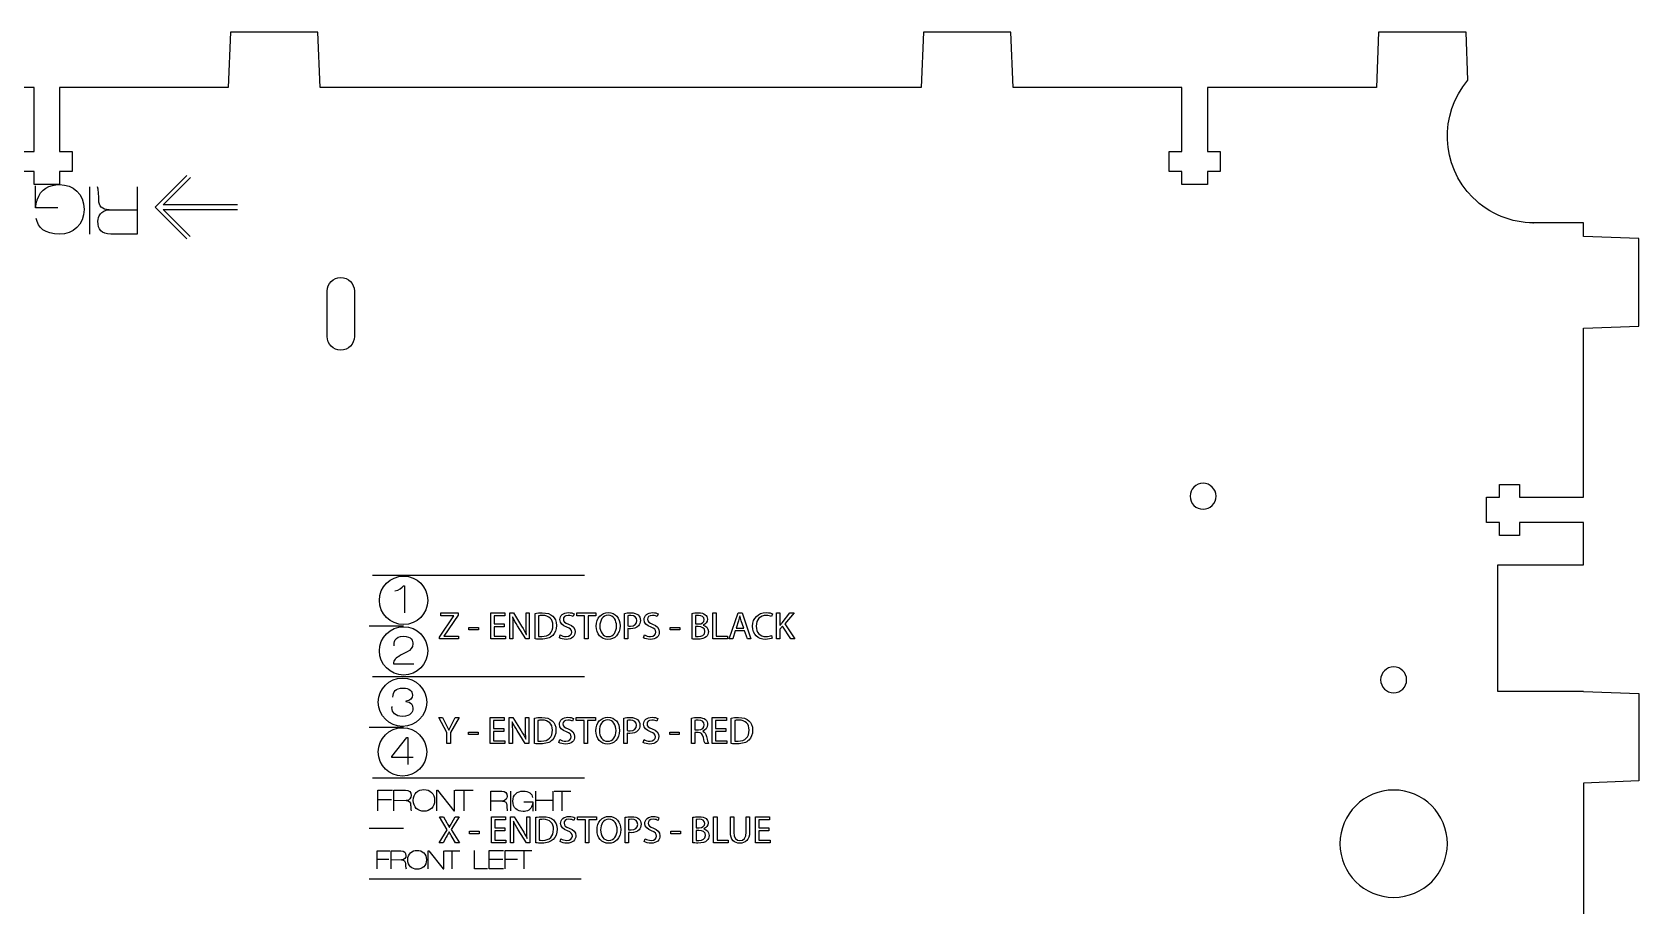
# Model space of a CAD drawing. Header units: millimetres. Extents: x -1149 to -62, y -501 to -111.
# Drawn here: x -238.4 to -61.9, y -206.5 to -110.5 of the extents above; entities that cross this region are included whole.
import ezdxf

# ---------------------------------------------------------------- set-up
doc = ezdxf.new("R2010")
doc.units = ezdxf.units.MM
doc.layers.add('CUTS', color=1, linetype='Continuous', true_color=0xff0000)
doc.layers.add('TEXT', color=5, linetype='Continuous', true_color=0x0000ff)

msp = doc.modelspace()

# ---------------------------------------------------------------- linework, layer by layer
at = {"layer": 'CUTS', "color": 1, "lineweight": 25, "true_color": 0xff0000}
for p, q in [((-77.25, -161.62), (-77.25, -160.22)), ((-77.25, -160.22), (-75.05, -160.22)), ((-75.05, -160.22), (-75.05, -161.62)), ((-78.69, -164.42), (-78.69, -161.62)), ((-78.69, -161.62), (-77.25, -161.62)), ((-75.05, -161.62), (-68.03, -161.62)), ((-77.25, -164.42), (-78.69, -164.42)), ((-77.25, -165.82), (-77.25, -164.42)), ((-75.05, -165.82), (-77.25, -165.82)), ((-68.03, -164.42), (-75.05, -164.42)), ((-75.05, -164.42), (-75.05, -165.82)), ((-68.03, -169.06), (-68.03, -164.42)), ((-77.42, -182.96), (-77.42, -169.06)), ((-77.42, -169.06), (-68.03, -169.06)), ((-68.03, -182.96), (-77.42, -182.96)), ((-68.03, -182.96), (-61.94, -183.21)), ((-61.94, -183.21), (-61.94, -192.81)), ((-61.94, -192.81), (-68.03, -193.06)), ((-68.03, -193.06), (-68.03, -220.02))]:
    msp.add_line(p, q, dxfattribs=at)
for points in [[(-80.71, -115.81), (-80.92, -110.53), (-90.52, -110.53), (-90.77, -116.62), (-109.33, -116.62), (-109.33, -123.64), (-107.93, -123.64), (-107.93, -125.84), (-109.33, -125.84), (-109.33, -127.28), (-112.13, -127.28), (-112.13, -125.84), (-113.53, -125.84), (-113.53, -123.64), (-112.13, -123.64), (-112.13, -116.62), (-130.68, -116.62), (-130.93, -110.53), (-140.53, -110.53), (-140.78, -116.62), (-206.77, -116.62), (-207.02, -110.53), (-216.62, -110.53), (-216.87, -116.62), (-235.4, -116.62), (-235.4, -123.64), (-234, -123.64), (-234, -125.84), (-235.4, -125.84), (-235.4, -127.28), (-238.2, -127.28), (-238.2, -125.84), (-239.6, -125.84)], [(-239.6, -123.64), (-238.2, -123.64), (-238.2, -116.62), (-256.77, -116.62)], [(-68.03, -161.62), (-68.03, -143.07), (-61.94, -142.82), (-61.94, -133.22), (-68.03, -132.97), (-68.03, -131.49), (-73.57, -131.49), (-73.51, -131.49)], [(-206.02, -143.98), (-206.02, -138.98)], [(-203.02, -138.98), (-203.02, -143.98), (-203.02, -143.98)]]:
    msp.add_lwpolyline(points, dxfattribs=at)
for points in [[(-80.18, -128.71), (-83.72, -125.17), (-83.89, -119.55), (-80.71, -115.81)], [(-73.51, -131.49), (-75.92, -131.48), (-78.34, -130.55), (-80.18, -128.71)], [(-206.02, -138.98), (-206.02, -138.15), (-205.35, -137.48), (-204.52, -137.48)], [(-204.52, -137.48), (-203.69, -137.48), (-203.02, -138.15), (-203.02, -138.98)], [(-204.52, -145.48), (-205.35, -145.48), (-206.02, -144.8), (-206.02, -143.98)], [(-203.02, -143.98), (-203.02, -144.8), (-203.69, -145.48), (-204.52, -145.48)], [(-109.81, -160.1), (-110.59, -160.1), (-111.23, -160.74), (-111.23, -161.52)], [(-108.38, -161.52), (-108.38, -160.74), (-109.02, -160.1), (-109.81, -160.1)], [(-111.23, -161.52), (-111.23, -162.31), (-110.59, -162.95), (-109.81, -162.95)], [(-109.81, -162.95), (-109.02, -162.95), (-108.38, -162.31), (-108.38, -161.52)], [(-88.87, -180.27), (-89.66, -180.27), (-90.3, -180.91), (-90.3, -181.7)], [(-90.3, -181.7), (-90.3, -182.48), (-89.66, -183.12), (-88.87, -183.12)], [(-87.45, -181.7), (-87.45, -180.91), (-88.09, -180.27), (-88.87, -180.27)], [(-88.87, -183.12), (-88.09, -183.12), (-87.45, -182.48), (-87.45, -181.7)], [(-88.87, -193.8), (-92.13, -193.8), (-94.77, -196.44), (-94.77, -199.7)], [(-82.97, -199.7), (-82.97, -196.44), (-85.61, -193.8), (-88.87, -193.8)], [(-94.77, -199.7), (-94.77, -202.96), (-92.13, -205.6), (-88.87, -205.6)], [(-88.87, -205.6), (-85.61, -205.6), (-82.97, -202.96), (-82.97, -199.7)]]:
    msp.add_open_spline(points, degree=3, dxfattribs=at)
at = {"layer": 'TEXT', "color": 5, "lineweight": 25, "true_color": 0x0000ff}
for points in [[(-221.41, -133.23), (-224.89, -129.75), (-221.41, -126.27)], [(-215.85, -129.5), (-224.03, -129.5), (-221.03, -126.5)], [(-235.59, -129.84), (-238.04, -129.84), (-238.04, -127.4)], [(-232.06, -132.72), (-232.06, -127.51)], [(-226.89, -127.51), (-226.89, -132.72), (-229.76, -132.72)], [(-229.95, -130.06), (-229.95, -130.04)], [(-229.95, -130.05), (-226.89, -130.04)], [(-221.04, -132.99), (-224.03, -130), (-215.85, -130)], [(-201.03, -170.21), (-177.74, -170.21)], [(-197.62, -171.37), (-197.51, -171.37), (-197.51, -174.35)], [(-193.68, -176.99), (-192.1, -174.67), (-192.1, -174.66), (-193.54, -174.66), (-193.54, -174.35), (-191.62, -174.35), (-191.62, -174.58), (-193.19, -176.88), (-193.19, -176.9), (-191.59, -176.9), (-191.59, -177.2), (-193.68, -177.2), (-193.68, -176.99), (-193.68, -176.99)], [(-186.57, -175.87), (-187.68, -175.87), (-187.68, -176.9), (-186.44, -176.9), (-186.44, -177.2), (-188.05, -177.2), (-188.05, -174.35), (-186.51, -174.35), (-186.51, -174.66), (-187.68, -174.66), (-187.68, -175.56), (-186.57, -175.56), (-186.57, -175.87), (-186.57, -175.87)], [(-185.96, -177.2), (-185.96, -174.35), (-185.56, -174.35), (-184.65, -175.8)], [(-184.17, -175.55), (-184.17, -174.35), (-183.82, -174.35), (-183.82, -177.2), (-184.19, -177.2), (-185.1, -175.76)], [(-183.18, -177.2), (-183.18, -174.4), (-183.18, -174.4)], [(-182.81, -174.66), (-182.81, -176.92), (-182.81, -176.92)], [(-178.89, -174.45), (-179, -174.75)], [(-177.73, -174.67), (-178.6, -174.67), (-178.6, -174.35), (-176.49, -174.35), (-176.49, -174.67), (-177.36, -174.67), (-177.36, -177.2), (-177.73, -177.2), (-177.73, -174.67), (-177.73, -174.67)], [(-173, -176.06), (-173, -177.2), (-173.36, -177.2), (-173.36, -174.39), (-173.36, -174.39)], [(-173, -174.65), (-173, -175.76), (-173, -175.76)], [(-169.65, -174.45), (-169.75, -174.75)], [(-165.93, -177.2), (-165.93, -174.4), (-165.93, -174.4)], [(-165.56, -174.64), (-165.56, -175.56), (-165.56, -175.56)], [(-163.64, -174.35), (-163.27, -174.35), (-163.27, -176.9), (-162.05, -176.9), (-162.05, -177.2), (-163.64, -177.2), (-163.64, -174.35), (-163.64, -174.35)], [(-161.18, -176.31), (-161.47, -177.2), (-161.85, -177.2), (-160.88, -174.35), (-160.44, -174.35), (-159.47, -177.2), (-159.86, -177.2), (-160.17, -176.31), (-161.18, -176.31), (-161.18, -176.31)], [(-160.67, -174.68), (-160.68, -174.68)], [(-157.11, -174.43), (-157.21, -174.73)], [(-156.66, -174.35), (-156.29, -174.35), (-156.29, -175.73), (-156.28, -175.73)], [(-156.05, -175.42), (-155.18, -174.35), (-154.72, -174.35), (-155.75, -175.56), (-154.64, -177.2), (-155.08, -177.2), (-156.01, -175.8), (-156.29, -176.12), (-156.29, -177.2), (-156.66, -177.2), (-156.66, -174.35), (-156.66, -174.35)], [(-201.4, -175.77), (-197.61, -175.77)], [(-190.44, -175.93), (-189.39, -175.93), (-189.39, -176.2), (-190.44, -176.2), (-190.44, -175.93), (-190.44, -175.93)], [(-185.62, -175.99), (-185.62, -177.2), (-185.96, -177.2), (-185.96, -177.2)], [(-185.63, -174.81), (-185.64, -174.81)], [(-168.32, -175.93), (-167.28, -175.93), (-167.28, -176.2), (-168.32, -176.2), (-168.32, -175.93), (-168.32, -175.93)], [(-165.56, -175.56), (-165.23, -175.56)], [(-165.26, -175.84), (-165.56, -175.84), (-165.56, -176.93), (-165.56, -176.93)], [(-164.72, -175.67), (-164.72, -175.68)], [(-160.82, -175.2), (-161.1, -176.02), (-160.24, -176.02), (-160.24, -176.02)], [(-160.24, -176.02), (-160.52, -175.2)], [(-184.14, -176.72), (-184.13, -176.72)], [(-180.5, -177.07), (-180.4, -176.76), (-180.4, -176.76)], [(-171.26, -177.07), (-171.16, -176.76), (-171.16, -176.76)], [(-157.19, -176.82), (-157.12, -177.12), (-157.12, -177.12)], [(-198.72, -179.94), (-196.5, -179.94)], [(-197.22, -178.63), (-197.95, -179)], [(-201.03, -181.33), (-177.74, -181.33)], [(-197.36, -184.05), (-197.36, -184.06)], [(-201.4, -186.89), (-197.61, -186.89)], [(-192.85, -188.7), (-192.85, -187.49), (-193.75, -185.85), (-193.33, -185.85), (-192.93, -186.64)], [(-192.35, -186.64), (-191.94, -185.85), (-191.52, -185.85), (-192.47, -187.49), (-192.47, -188.7), (-192.85, -188.7), (-192.85, -188.7)], [(-186.62, -187.37), (-187.73, -187.37), (-187.73, -188.4), (-186.49, -188.4), (-186.49, -188.7), (-188.1, -188.7), (-188.1, -185.85), (-186.56, -185.85), (-186.56, -186.16), (-187.73, -186.16), (-187.73, -187.06), (-186.62, -187.06), (-186.62, -187.37), (-186.62, -187.37)], [(-186.01, -188.7), (-186.01, -185.85), (-185.61, -185.85), (-184.7, -187.3)], [(-185.68, -186.31), (-185.69, -186.31)], [(-184.22, -187.05), (-184.22, -185.85), (-183.87, -185.85), (-183.87, -188.7), (-184.25, -188.7), (-185.15, -187.26)], [(-183.23, -188.7), (-183.23, -185.9), (-183.23, -185.9)], [(-182.86, -186.16), (-182.86, -188.42), (-182.86, -188.42)], [(-178.95, -185.95), (-179.05, -186.25)], [(-177.78, -186.17), (-178.65, -186.17), (-178.65, -185.85), (-176.54, -185.85), (-176.54, -186.17), (-177.41, -186.17), (-177.41, -188.7), (-177.78, -188.7), (-177.78, -186.17), (-177.78, -186.17)], [(-173.05, -187.56), (-173.05, -188.7), (-173.42, -188.7), (-173.42, -185.89), (-173.42, -185.89)], [(-173.05, -186.15), (-173.05, -187.26), (-173.05, -187.26)], [(-169.7, -185.95), (-169.8, -186.25)], [(-165.27, -187.47), (-165.61, -187.47), (-165.61, -188.7), (-165.98, -188.7), (-165.98, -185.89), (-165.98, -185.89)], [(-165.61, -186.15), (-165.61, -187.19), (-165.61, -187.19)], [(-162.23, -187.37), (-163.34, -187.37), (-163.34, -188.4), (-162.1, -188.4), (-162.1, -188.7), (-163.71, -188.7), (-163.71, -185.85), (-162.16, -185.85), (-162.16, -186.16), (-163.34, -186.16), (-163.34, -187.06), (-162.23, -187.06), (-162.23, -187.37), (-162.23, -187.37)], [(-161.62, -188.7), (-161.62, -185.9), (-161.62, -185.9)], [(-161.25, -186.16), (-161.25, -188.42), (-161.25, -188.42)], [(-197.16, -190.22), (-198.92, -190.22), (-198.92, -190.11), (-197.27, -188.03), (-197.16, -188.03), (-197.16, -190.22)], [(-192.64, -187.23), (-192.63, -187.23)], [(-190.49, -187.43), (-189.44, -187.43), (-189.44, -187.7), (-190.49, -187.7), (-190.49, -187.43), (-190.49, -187.43)], [(-185.67, -187.49), (-185.67, -188.7), (-186.01, -188.7), (-186.01, -188.7)], [(-184.19, -188.22), (-184.18, -188.22)], [(-180.55, -188.57), (-180.46, -188.26), (-180.46, -188.26)], [(-171.31, -188.57), (-171.21, -188.26), (-171.21, -188.26)], [(-168.37, -187.43), (-167.33, -187.43), (-167.33, -187.7), (-168.37, -187.7), (-168.37, -187.43), (-168.37, -187.43)], [(-165.61, -187.19), (-165.24, -187.19)], [(-164.76, -187.33), (-164.76, -187.35)], [(-164.12, -188.7), (-164.51, -188.7)], [(-196.55, -190.22), (-197.16, -190.22), (-197.16, -191.01)], [(-201.03, -192.45), (-177.74, -192.45)], [(-200.43, -196.08), (-200.43, -193.8), (-198.84, -193.8)], [(-198.67, -196.08), (-198.67, -193.8), (-197.42, -193.8)], [(-193.97, -196.08), (-193.97, -193.8), (-193.89, -193.8), (-192.1, -196.08), (-192.03, -196.08), (-192.03, -193.8)], [(-191.94, -193.8), (-189.98, -193.8)], [(-190.96, -196.08), (-190.96, -193.8)], [(-188.02, -196.07), (-188.02, -193.91), (-186.83, -193.91)], [(-185.88, -193.91), (-185.88, -196.07)], [(-183.08, -196.07), (-183.08, -193.91)], [(-181.23, -193.91), (-181.23, -196.07)], [(-181.09, -193.91), (-179.23, -193.91)], [(-180.19, -196.07), (-180.19, -193.93)], [(-200.43, -194.86), (-198.93, -194.86)], [(-197.34, -194.97), (-197.34, -194.97), (-198.67, -194.98)], [(-186.75, -195.01), (-186.76, -195.02), (-188.02, -195.02)], [(-184.42, -195.1), (-183.41, -195.1), (-183.41, -196.11)], [(-183.08, -194.91), (-181.23, -194.91)], [(-192.93, -198.98), (-193.27, -199.6), (-193.7, -199.6), (-192.83, -198.16), (-193.66, -196.75), (-193.24, -196.75), (-192.86, -197.42)], [(-192.33, -197.42), (-191.94, -196.75), (-191.51, -196.75), (-192.38, -198.14), (-191.49, -199.6), (-191.92, -199.6), (-191.92, -199.6)], [(-186.5, -198.27), (-187.6, -198.27), (-187.6, -199.3), (-186.37, -199.3), (-186.37, -199.6), (-187.97, -199.6), (-187.97, -196.75), (-186.43, -196.75), (-186.43, -197.06), (-187.6, -197.06), (-187.6, -197.96), (-186.5, -197.96), (-186.5, -198.27), (-186.5, -198.27)], [(-185.89, -199.6), (-185.89, -196.75), (-185.48, -196.75), (-184.57, -198.2)], [(-185.55, -197.21), (-185.56, -197.21)], [(-184.09, -197.95), (-184.09, -196.75), (-183.75, -196.75), (-183.75, -199.6), (-184.12, -199.6), (-185.02, -198.16)], [(-183.1, -199.6), (-183.1, -196.8), (-183.1, -196.8)], [(-182.73, -197.06), (-182.73, -199.32), (-182.73, -199.32)], [(-178.82, -196.85), (-178.92, -197.15)], [(-177.65, -197.07), (-178.52, -197.07), (-178.52, -196.75), (-176.41, -196.75), (-176.41, -197.07), (-177.28, -197.07), (-177.28, -199.6), (-177.65, -199.6), (-177.65, -197.07), (-177.65, -197.07)], [(-172.92, -198.46), (-172.92, -199.6), (-173.29, -199.6), (-173.29, -196.79), (-173.29, -196.79)], [(-172.92, -197.05), (-172.92, -198.16), (-172.92, -198.16)], [(-169.57, -196.85), (-169.67, -197.15)], [(-165.85, -199.6), (-165.85, -196.8), (-165.85, -196.8)], [(-165.49, -197.04), (-165.49, -197.96), (-165.49, -197.96)], [(-163.56, -196.75), (-163.19, -196.75), (-163.19, -199.3), (-161.97, -199.3), (-161.97, -199.6), (-163.56, -199.6), (-163.56, -196.75), (-163.56, -196.75)], [(-161.72, -198.43), (-161.72, -196.75), (-161.35, -196.75), (-161.35, -196.75)], [(-161.35, -196.75), (-161.35, -198.45)], [(-159.99, -198.45), (-159.99, -196.75), (-159.62, -196.75), (-159.62, -198.42)], [(-157.5, -198.27), (-158.61, -198.27), (-158.61, -199.3), (-157.37, -199.3), (-157.37, -199.6), (-158.98, -199.6), (-158.98, -196.75), (-157.44, -196.75), (-157.44, -197.06), (-158.61, -197.06), (-158.61, -197.96), (-157.5, -197.96), (-157.5, -198.27), (-157.5, -198.27)], [(-201.4, -198.01), (-197.61, -198.01)], [(-192.61, -198.41), (-192.62, -198.41)], [(-192.6, -197.9), (-192.58, -197.9)], [(-191.92, -199.6), (-192.29, -198.97)], [(-190.36, -198.33), (-189.32, -198.33), (-189.32, -198.6), (-190.36, -198.6), (-190.36, -198.33), (-190.36, -198.33)], [(-185.54, -198.39), (-185.54, -199.6), (-185.89, -199.6), (-185.89, -199.6)], [(-184.06, -199.12), (-184.05, -199.12)], [(-180.43, -199.47), (-180.33, -199.16), (-180.33, -199.16)], [(-171.18, -199.47), (-171.08, -199.16), (-171.08, -199.16)], [(-168.25, -198.33), (-167.2, -198.33), (-167.2, -198.6), (-168.25, -198.6), (-168.25, -198.33), (-168.25, -198.33)], [(-165.49, -197.96), (-165.15, -197.96)], [(-165.18, -198.24), (-165.49, -198.24), (-165.49, -199.33), (-165.49, -199.33)], [(-164.64, -198.07), (-164.64, -198.08)], [(-200.53, -202.45), (-200.53, -200.48), (-199.14, -200.48)], [(-198.99, -202.45), (-198.99, -200.48), (-197.91, -200.48)], [(-194.91, -202.45), (-194.91, -200.48), (-194.83, -200.48), (-193.28, -202.45), (-193.21, -202.45), (-193.21, -200.48)], [(-193.14, -200.48), (-191.43, -200.48)], [(-192.28, -202.45), (-192.28, -200.48)], [(-188.41, -202.47), (-189.82, -202.47), (-189.82, -200.46)], [(-186.63, -202.47), (-188.21, -202.47), (-188.21, -200.46), (-186.65, -200.46)], [(-186.45, -202.47), (-186.45, -200.46), (-185.04, -200.46)], [(-185.26, -200.46), (-183.53, -200.46)], [(-184.39, -202.47), (-184.39, -200.46)], [(-200.53, -201.39), (-199.22, -201.39)], [(-197.84, -201.49), (-199, -201.5)], [(-197.83, -201.49), (-197.84, -201.49)], [(-188.21, -201.39), (-186.71, -201.39)], [(-186.45, -201.39), (-185.12, -201.39)], [(-201.4, -203.57), (-178.12, -203.57)]]:
    msp.add_lwpolyline(points, dxfattribs=at)
for points in [[(-237.86, -128.97), (-237.5, -127.77), (-236.49, -127.28), (-235.4, -127.28)], [(-235.4, -127.28), (-233.91, -127.28), (-232.7, -128.28), (-232.7, -130)], [(-231.1, -128.95), (-231.1, -128.76), (-231.11, -127.72), (-231.22, -127.51)], [(-238.04, -129.84), (-237.97, -129.23), (-237.86, -128.97), (-237.86, -128.97)], [(-232.7, -130), (-232.7, -131.72), (-233.91, -132.72), (-235.4, -132.72)], [(-231.19, -131.3), (-231.19, -130.8), (-230.86, -130.11), (-229.95, -130.06)], [(-229.95, -130.04), (-230.75, -130.04), (-231.1, -129.67), (-231.1, -128.95)], [(-235.4, -132.72), (-237.03, -132.72), (-237.78, -132), (-237.97, -130.99)], [(-229.76, -132.72), (-230.8, -132.72), (-231.19, -132.23), (-231.19, -131.3)], [(-200.27, -172.96), (-200.27, -171.49), (-199.08, -170.3), (-197.61, -170.3)], [(-197.61, -170.3), (-196.15, -170.31), (-194.96, -171.49), (-194.96, -172.96)], [(-198.56, -171.93), (-198.1, -171.82), (-197.8, -171.58), (-197.62, -171.37)], [(-197.61, -175.62), (-199.08, -175.62), (-200.27, -174.43), (-200.27, -172.96)], [(-194.96, -172.96), (-194.96, -174.43), (-196.15, -175.62), (-197.61, -175.62)], [(-183.18, -174.4), (-182.95, -174.36), (-182.69, -174.33), (-182.39, -174.33)], [(-182.38, -174.62), (-182.57, -174.62), (-182.71, -174.64), (-182.81, -174.66)], [(-182.39, -174.33), (-181.87, -174.33), (-181.49, -174.46), (-181.24, -174.69)], [(-181.22, -175.72), (-181.22, -175.05), (-181.6, -174.62), (-182.38, -174.62)], [(-181.24, -174.69), (-180.98, -174.92), (-180.83, -175.25), (-180.83, -175.71)], [(-180.44, -175.08), (-180.44, -174.64), (-180.07, -174.31), (-179.52, -174.31)], [(-179.53, -174.61), (-179.92, -174.61), (-180.07, -174.84), (-180.07, -175.04)], [(-179, -174.75), (-179.08, -174.69), (-179.27, -174.61), (-179.53, -174.61)], [(-179.52, -174.31), (-179.23, -174.31), (-179.02, -174.37), (-178.89, -174.45)], [(-176.45, -175.8), (-176.45, -174.89), (-175.89, -174.3), (-175.13, -174.3)], [(-175.14, -174.6), (-175.76, -174.6), (-176.06, -175.17), (-176.06, -175.79)], [(-174.23, -175.77), (-174.23, -175.2), (-174.53, -174.6), (-175.14, -174.6)], [(-175.13, -174.3), (-174.35, -174.3), (-173.84, -174.9), (-173.84, -175.75)], [(-173.36, -174.39), (-173.19, -174.36), (-172.95, -174.33), (-172.66, -174.33)], [(-172.65, -174.62), (-172.81, -174.62), (-172.93, -174.64), (-173, -174.65)], [(-172.66, -174.33), (-172.29, -174.33), (-172.03, -174.42), (-171.86, -174.57)], [(-171.98, -175.19), (-171.98, -174.81), (-172.25, -174.62), (-172.65, -174.62)], [(-171.86, -174.57), (-171.71, -174.7), (-171.61, -174.91), (-171.61, -175.16)], [(-171.2, -175.08), (-171.2, -174.64), (-170.83, -174.31), (-170.27, -174.31)], [(-170.29, -174.61), (-170.68, -174.61), (-170.82, -174.84), (-170.82, -175.04)], [(-169.75, -174.75), (-169.84, -174.69), (-170.03, -174.61), (-170.29, -174.61)], [(-170.27, -174.31), (-169.99, -174.31), (-169.77, -174.37), (-169.65, -174.45)], [(-165.93, -174.4), (-165.77, -174.36), (-165.51, -174.33), (-165.26, -174.33)], [(-165.24, -174.62), (-165.41, -174.62), (-165.5, -174.63), (-165.56, -174.64)], [(-165.26, -174.33), (-164.89, -174.33), (-164.65, -174.4), (-164.48, -174.54)], [(-164.61, -175.08), (-164.61, -174.75), (-164.87, -174.62), (-165.24, -174.62)], [(-164.48, -174.54), (-164.33, -174.65), (-164.24, -174.82), (-164.24, -175.04)], [(-160.68, -174.68), (-160.72, -174.84), (-160.76, -175.02), (-160.82, -175.2)], [(-160.52, -175.2), (-160.59, -175.01), (-160.63, -174.84), (-160.67, -174.68)], [(-159.28, -175.8), (-159.28, -174.91), (-158.68, -174.31), (-157.79, -174.31)], [(-157.78, -174.62), (-158.45, -174.62), (-158.89, -175.04), (-158.89, -175.79)], [(-157.79, -174.31), (-157.44, -174.31), (-157.21, -174.38), (-157.11, -174.43)], [(-157.21, -174.73), (-157.34, -174.67), (-157.54, -174.62), (-157.78, -174.62)], [(-200.27, -178.52), (-200.27, -177.05), (-199.08, -175.86), (-197.61, -175.86)], [(-197.61, -175.86), (-196.15, -175.86), (-194.96, -177.05), (-194.96, -178.52)], [(-185.64, -174.81), (-185.62, -175.17), (-185.62, -175.51), (-185.62, -175.99)], [(-185.1, -175.76), (-185.3, -175.44), (-185.49, -175.11), (-185.63, -174.81)], [(-184.65, -175.8), (-184.44, -176.13), (-184.27, -176.43), (-184.14, -176.72)], [(-184.13, -176.72), (-184.16, -176.34), (-184.17, -175.99), (-184.17, -175.55)], [(-182.44, -176.93), (-181.65, -176.93), (-181.22, -176.49), (-181.22, -175.72)], [(-180.83, -175.71), (-180.83, -176.18), (-180.98, -176.56), (-181.24, -176.82)], [(-179.69, -175.89), (-180.15, -175.72), (-180.44, -175.48), (-180.44, -175.08)], [(-180.07, -175.04), (-180.07, -175.31), (-179.9, -175.44), (-179.5, -175.59)], [(-178.78, -176.43), (-178.78, -176.87), (-179.1, -177.25), (-179.77, -177.25)], [(-179.75, -176.94), (-179.37, -176.94), (-179.15, -176.74), (-179.15, -176.46)], [(-179.15, -176.46), (-179.15, -176.19), (-179.3, -176.04), (-179.69, -175.89)], [(-179.5, -175.59), (-179.02, -175.78), (-178.78, -176.01), (-178.78, -176.43)], [(-175.17, -177.25), (-175.93, -177.25), (-176.45, -176.66), (-176.45, -175.8)], [(-176.06, -175.79), (-176.06, -176.41), (-175.73, -176.95), (-175.15, -176.95)], [(-173.84, -175.75), (-173.84, -176.73), (-174.44, -177.25), (-175.17, -177.25)], [(-175.15, -176.95), (-174.56, -176.95), (-174.23, -176.41), (-174.23, -175.77)], [(-173, -175.76), (-172.92, -175.78), (-172.81, -175.79), (-172.69, -175.79)], [(-172.7, -176.09), (-172.81, -176.09), (-172.91, -176.08), (-173, -176.06)], [(-171.83, -175.77), (-172.03, -175.98), (-172.34, -176.09), (-172.7, -176.09)], [(-172.69, -175.79), (-172.25, -175.79), (-171.98, -175.57), (-171.98, -175.19)], [(-171.61, -175.16), (-171.61, -175.42), (-171.68, -175.63), (-171.83, -175.77)], [(-170.44, -175.89), (-170.91, -175.72), (-171.2, -175.48), (-171.2, -175.08)], [(-170.82, -175.04), (-170.82, -175.31), (-170.65, -175.44), (-170.26, -175.59)], [(-169.53, -176.43), (-169.53, -176.87), (-169.86, -177.25), (-170.53, -177.25)], [(-170.5, -176.94), (-170.13, -176.94), (-169.91, -176.74), (-169.91, -176.46)], [(-169.91, -176.46), (-169.91, -176.19), (-170.06, -176.04), (-170.44, -175.89)], [(-170.26, -175.59), (-169.78, -175.78), (-169.53, -176.01), (-169.53, -176.43)], [(-164.52, -176.39), (-164.52, -176), (-164.86, -175.84), (-165.26, -175.84)], [(-165.25, -176.94), (-164.87, -176.94), (-164.52, -176.8), (-164.52, -176.39)], [(-165.23, -175.56), (-164.84, -175.56), (-164.61, -175.36), (-164.61, -175.08)], [(-164.24, -175.04), (-164.24, -175.32), (-164.42, -175.56), (-164.72, -175.67)], [(-164.72, -175.68), (-164.45, -175.75), (-164.13, -175.97), (-164.13, -176.39)], [(-164.13, -176.39), (-164.13, -176.64), (-164.23, -176.83), (-164.38, -176.96)], [(-157.88, -177.25), (-158.68, -177.25), (-159.28, -176.74), (-159.28, -175.8)], [(-158.89, -175.79), (-158.89, -176.49), (-158.49, -176.94), (-157.8, -176.94)], [(-156.28, -175.73), (-156.2, -175.62), (-156.12, -175.52), (-156.05, -175.42)], [(-198.66, -177.95), (-198.66, -177.63), (-198.65, -176.9), (-197.6, -176.9)], [(-197.6, -176.9), (-196.76, -176.9), (-196.59, -177.44), (-196.59, -177.73)], [(-196.59, -177.73), (-196.59, -178.17), (-196.85, -178.42), (-197.22, -178.63)], [(-182.51, -177.23), (-182.78, -177.23), (-182.99, -177.22), (-183.18, -177.2)], [(-182.81, -176.92), (-182.72, -176.93), (-182.58, -176.93), (-182.44, -176.93)], [(-181.24, -176.82), (-181.51, -177.09), (-181.95, -177.23), (-182.51, -177.23)], [(-179.77, -177.25), (-180.05, -177.25), (-180.35, -177.17), (-180.5, -177.07)], [(-180.4, -176.76), (-180.24, -176.86), (-180, -176.94), (-179.75, -176.94)], [(-170.53, -177.25), (-170.8, -177.25), (-171.1, -177.17), (-171.26, -177.07)], [(-171.16, -176.76), (-170.99, -176.86), (-170.76, -176.94), (-170.5, -176.94)], [(-165.36, -177.23), (-165.61, -177.23), (-165.81, -177.21), (-165.93, -177.2)], [(-165.56, -176.93), (-165.49, -176.94), (-165.39, -176.94), (-165.25, -176.94)], [(-164.38, -176.96), (-164.57, -177.15), (-164.89, -177.23), (-165.36, -177.23)], [(-157.12, -177.12), (-157.25, -177.18), (-157.53, -177.25), (-157.88, -177.25)], [(-157.8, -176.94), (-157.57, -176.94), (-157.34, -176.89), (-157.19, -176.82)], [(-197.61, -181.17), (-199.08, -181.17), (-200.27, -179.98), (-200.27, -178.52)], [(-197.95, -179), (-198.49, -179.32), (-198.71, -179.5), (-198.72, -179.94)], [(-194.96, -178.52), (-194.96, -179.98), (-196.15, -181.17), (-197.61, -181.17)], [(-200.39, -184.15), (-200.39, -182.69), (-199.2, -181.5), (-197.74, -181.5)], [(-197.74, -181.5), (-196.27, -181.5), (-195.08, -182.69), (-195.08, -184.15)], [(-198.8, -183.6), (-198.77, -182.98), (-198.51, -182.6), (-197.67, -182.6)], [(-197.67, -182.6), (-196.96, -182.6), (-196.65, -182.92), (-196.65, -183.38)], [(-196.65, -183.38), (-196.65, -183.67), (-196.82, -183.99), (-197.36, -184.05)], [(-197.74, -186.81), (-199.2, -186.81), (-200.39, -185.62), (-200.39, -184.15)], [(-198.89, -184.73), (-198.89, -184.7), (-198.88, -184.67), (-198.88, -184.64)], [(-197.74, -185.71), (-198.52, -185.71), (-198.89, -185.32), (-198.89, -184.73)], [(-195.08, -184.15), (-195.08, -185.62), (-196.27, -186.81), (-197.74, -186.81)], [(-196.59, -184.85), (-196.59, -185.18), (-196.8, -185.71), (-197.74, -185.71)], [(-197.36, -184.06), (-196.78, -184.12), (-196.59, -184.45), (-196.59, -184.85)], [(-200.39, -189.62), (-200.39, -188.15), (-199.2, -186.96), (-197.74, -186.96)], [(-197.74, -186.96), (-196.27, -186.96), (-195.08, -188.15), (-195.08, -189.62)], [(-192.93, -186.64), (-192.82, -186.86), (-192.73, -187.03), (-192.64, -187.23)], [(-192.63, -187.23), (-192.56, -187.04), (-192.46, -186.86), (-192.35, -186.64)], [(-185.69, -186.31), (-185.67, -186.67), (-185.67, -187.01), (-185.67, -187.49)], [(-185.15, -187.26), (-185.35, -186.94), (-185.54, -186.61), (-185.68, -186.31)], [(-184.18, -188.22), (-184.21, -187.84), (-184.22, -187.49), (-184.22, -187.05)], [(-183.23, -185.9), (-183, -185.86), (-182.74, -185.83), (-182.45, -185.83)], [(-182.43, -186.12), (-182.62, -186.12), (-182.76, -186.14), (-182.86, -186.16)], [(-182.45, -185.83), (-181.92, -185.83), (-181.54, -185.96), (-181.29, -186.19)], [(-181.27, -187.22), (-181.27, -186.55), (-181.65, -186.12), (-182.43, -186.12)], [(-181.29, -186.19), (-181.03, -186.42), (-180.88, -186.75), (-180.88, -187.21)], [(-180.49, -186.58), (-180.49, -186.14), (-180.13, -185.81), (-179.57, -185.81)], [(-179.74, -187.39), (-180.21, -187.22), (-180.49, -186.98), (-180.49, -186.58)], [(-179.58, -186.11), (-179.97, -186.11), (-180.12, -186.34), (-180.12, -186.54)], [(-180.12, -186.54), (-180.12, -186.81), (-179.95, -186.94), (-179.55, -187.09)], [(-179.05, -186.25), (-179.14, -186.19), (-179.33, -186.11), (-179.58, -186.11)], [(-179.57, -185.81), (-179.28, -185.81), (-179.07, -185.87), (-178.95, -185.95)], [(-176.5, -187.3), (-176.5, -186.39), (-175.94, -185.8), (-175.18, -185.8)], [(-175.19, -186.1), (-175.81, -186.1), (-176.11, -186.67), (-176.11, -187.29)], [(-174.28, -187.27), (-174.28, -186.7), (-174.58, -186.1), (-175.19, -186.1)], [(-175.18, -185.8), (-174.4, -185.8), (-173.9, -186.4), (-173.9, -187.25)], [(-173.42, -185.89), (-173.24, -185.86), (-173.01, -185.83), (-172.71, -185.83)], [(-172.7, -186.12), (-172.86, -186.12), (-172.98, -186.14), (-173.05, -186.15)], [(-172.74, -187.29), (-172.3, -187.29), (-172.03, -187.07), (-172.03, -186.69)], [(-172.71, -185.83), (-172.35, -185.83), (-172.08, -185.92), (-171.91, -186.07)], [(-172.03, -186.69), (-172.03, -186.31), (-172.3, -186.12), (-172.7, -186.12)], [(-171.91, -186.07), (-171.76, -186.2), (-171.66, -186.41), (-171.66, -186.67)], [(-171.66, -186.67), (-171.66, -186.92), (-171.74, -187.13), (-171.88, -187.27)], [(-171.25, -186.58), (-171.25, -186.14), (-170.88, -185.81), (-170.33, -185.81)], [(-170.49, -187.39), (-170.96, -187.22), (-171.25, -186.98), (-171.25, -186.58)], [(-170.34, -186.11), (-170.73, -186.11), (-170.88, -186.34), (-170.88, -186.54)], [(-170.88, -186.54), (-170.88, -186.81), (-170.7, -186.94), (-170.31, -187.09)], [(-169.8, -186.25), (-169.89, -186.19), (-170.08, -186.11), (-170.34, -186.11)], [(-170.33, -185.81), (-170.04, -185.81), (-169.82, -185.87), (-169.7, -185.95)], [(-165.98, -185.89), (-165.8, -185.86), (-165.53, -185.83), (-165.28, -185.83)], [(-165.25, -186.12), (-165.43, -186.12), (-165.55, -186.13), (-165.61, -186.15)], [(-165.28, -185.83), (-164.88, -185.83), (-164.62, -185.91), (-164.45, -186.06)], [(-164.59, -186.65), (-164.59, -186.28), (-164.86, -186.12), (-165.25, -186.12)], [(-165.24, -187.19), (-164.84, -187.19), (-164.59, -186.97), (-164.59, -186.65)], [(-164.23, -186.61), (-164.23, -186.98), (-164.46, -187.23), (-164.76, -187.33)], [(-164.45, -186.06), (-164.31, -186.19), (-164.23, -186.39), (-164.23, -186.61)], [(-161.62, -185.9), (-161.4, -185.86), (-161.13, -185.83), (-160.84, -185.83)], [(-160.82, -186.12), (-161.01, -186.12), (-161.16, -186.14), (-161.25, -186.16)], [(-160.84, -185.83), (-160.31, -185.83), (-159.93, -185.96), (-159.68, -186.19)], [(-159.67, -187.22), (-159.66, -186.55), (-160.04, -186.12), (-160.82, -186.12)], [(-159.68, -186.19), (-159.43, -186.42), (-159.28, -186.75), (-159.28, -187.21)], [(-184.7, -187.3), (-184.49, -187.63), (-184.32, -187.93), (-184.19, -188.22)], [(-182.56, -188.73), (-182.83, -188.73), (-183.04, -188.72), (-183.23, -188.7)], [(-182.86, -188.42), (-182.77, -188.43), (-182.63, -188.43), (-182.49, -188.43)], [(-181.29, -188.32), (-181.57, -188.59), (-182.01, -188.73), (-182.56, -188.73)], [(-182.49, -188.43), (-181.7, -188.43), (-181.27, -187.99), (-181.27, -187.22)], [(-180.88, -187.21), (-180.88, -187.68), (-181.03, -188.06), (-181.29, -188.32)], [(-179.83, -188.75), (-180.1, -188.75), (-180.4, -188.67), (-180.55, -188.57)], [(-180.46, -188.26), (-180.29, -188.36), (-180.05, -188.44), (-179.8, -188.44)], [(-178.83, -187.93), (-178.83, -188.37), (-179.15, -188.75), (-179.83, -188.75)], [(-179.8, -188.44), (-179.42, -188.44), (-179.2, -188.24), (-179.2, -187.96)], [(-179.2, -187.96), (-179.2, -187.69), (-179.36, -187.54), (-179.74, -187.39)], [(-179.55, -187.09), (-179.07, -187.27), (-178.83, -187.51), (-178.83, -187.93)], [(-175.22, -188.75), (-175.98, -188.75), (-176.5, -188.16), (-176.5, -187.3)], [(-176.11, -187.29), (-176.11, -187.91), (-175.78, -188.45), (-175.2, -188.45)], [(-173.9, -187.25), (-173.9, -188.23), (-174.49, -188.75), (-175.22, -188.75)], [(-175.2, -188.45), (-174.61, -188.45), (-174.28, -187.91), (-174.28, -187.27)], [(-173.05, -187.26), (-172.97, -187.28), (-172.87, -187.29), (-172.74, -187.29)], [(-172.75, -187.59), (-172.86, -187.59), (-172.96, -187.58), (-173.05, -187.56)], [(-171.88, -187.27), (-172.08, -187.48), (-172.39, -187.59), (-172.75, -187.59)], [(-170.58, -188.75), (-170.85, -188.75), (-171.16, -188.67), (-171.31, -188.57)], [(-171.21, -188.26), (-171.05, -188.36), (-170.81, -188.44), (-170.55, -188.44)], [(-169.59, -187.93), (-169.59, -188.37), (-169.91, -188.75), (-170.58, -188.75)], [(-170.55, -188.44), (-170.18, -188.44), (-169.96, -188.24), (-169.96, -187.96)], [(-169.96, -187.96), (-169.96, -187.69), (-170.11, -187.54), (-170.49, -187.39)], [(-170.31, -187.09), (-169.83, -187.27), (-169.59, -187.51), (-169.59, -187.93)], [(-164.69, -188.02), (-164.78, -187.63), (-164.93, -187.48), (-165.27, -187.47)], [(-164.76, -187.35), (-164.54, -187.42), (-164.41, -187.63), (-164.34, -187.92)], [(-164.51, -188.7), (-164.55, -188.62), (-164.62, -188.38), (-164.69, -188.02)], [(-164.34, -187.92), (-164.25, -188.32), (-164.18, -188.6), (-164.12, -188.7)], [(-160.95, -188.73), (-161.22, -188.73), (-161.44, -188.72), (-161.62, -188.7)], [(-161.25, -188.42), (-161.16, -188.43), (-161.03, -188.43), (-160.88, -188.43)], [(-159.69, -188.32), (-159.96, -188.59), (-160.4, -188.73), (-160.95, -188.73)], [(-160.88, -188.43), (-160.09, -188.43), (-159.67, -187.99), (-159.67, -187.22)], [(-159.28, -187.21), (-159.28, -187.68), (-159.43, -188.06), (-159.69, -188.32)], [(-197.74, -192.27), (-199.2, -192.27), (-200.39, -191.09), (-200.39, -189.62)], [(-195.08, -189.62), (-195.08, -191.09), (-196.27, -192.27), (-197.74, -192.27)], [(-197.42, -193.8), (-196.97, -193.8), (-196.8, -194.02), (-196.8, -194.42)], [(-196.56, -194.94), (-196.56, -194.19), (-196.04, -193.75), (-195.39, -193.75)], [(-195.39, -193.75), (-194.74, -193.75), (-194.21, -194.19), (-194.21, -194.94)], [(-186.83, -193.91), (-186.4, -193.91), (-186.24, -194.12), (-186.24, -194.5)], [(-185.62, -195.04), (-185.62, -194.32), (-185.12, -193.91), (-184.5, -193.91)], [(-184.5, -193.91), (-183.83, -193.91), (-183.52, -194.21), (-183.44, -194.63)], [(-196.8, -194.42), (-196.8, -194.64), (-196.94, -194.94), (-197.34, -194.97)], [(-197.34, -194.97), (-196.99, -194.98), (-196.84, -195.14), (-196.84, -195.45)], [(-196.84, -195.45), (-196.84, -195.53), (-196.83, -195.98), (-196.79, -196.08)], [(-195.39, -196.13), (-196.04, -196.13), (-196.56, -195.69), (-196.56, -194.94)], [(-194.21, -194.94), (-194.21, -195.69), (-194.74, -196.13), (-195.39, -196.13)], [(-186.76, -195.02), (-186.43, -195.02), (-186.28, -195.18), (-186.28, -195.47)], [(-186.24, -194.5), (-186.24, -194.7), (-186.38, -194.99), (-186.75, -195.01)], [(-186.28, -195.47), (-186.28, -195.55), (-186.27, -195.98), (-186.23, -196.07)], [(-184.5, -196.16), (-185.12, -196.16), (-185.62, -195.75), (-185.62, -195.04)], [(-183.48, -195.46), (-183.63, -195.96), (-184.05, -196.16), (-184.5, -196.16)], [(-183.41, -195.1), (-183.44, -195.35), (-183.48, -195.46), (-183.48, -195.46)], [(-192.86, -197.42), (-192.75, -197.61), (-192.67, -197.75), (-192.6, -197.9)], [(-192.58, -197.9), (-192.5, -197.73), (-192.43, -197.6), (-192.33, -197.42)], [(-185.56, -197.21), (-185.54, -197.57), (-185.54, -197.91), (-185.54, -198.39)], [(-185.02, -198.16), (-185.22, -197.84), (-185.41, -197.51), (-185.55, -197.21)], [(-183.1, -196.8), (-182.88, -196.76), (-182.61, -196.73), (-182.32, -196.73)], [(-182.3, -197.02), (-182.49, -197.02), (-182.64, -197.04), (-182.73, -197.06)], [(-182.32, -196.73), (-181.79, -196.73), (-181.41, -196.86), (-181.16, -197.09)], [(-181.15, -198.12), (-181.14, -197.45), (-181.52, -197.02), (-182.3, -197.02)], [(-181.16, -197.09), (-180.91, -197.32), (-180.76, -197.65), (-180.76, -198.11)], [(-180.37, -197.48), (-180.37, -197.04), (-180, -196.71), (-179.44, -196.71)], [(-179.61, -198.29), (-180.08, -198.12), (-180.37, -197.88), (-180.37, -197.48)], [(-179.46, -197.01), (-179.85, -197.01), (-179.99, -197.24), (-179.99, -197.44)], [(-179.99, -197.44), (-179.99, -197.7), (-179.82, -197.84), (-179.43, -197.99)], [(-178.92, -197.15), (-179.01, -197.09), (-179.2, -197.01), (-179.46, -197.01)], [(-179.44, -196.71), (-179.16, -196.71), (-178.94, -196.77), (-178.82, -196.85)], [(-176.37, -198.2), (-176.37, -197.29), (-175.82, -196.7), (-175.05, -196.7)], [(-175.07, -197), (-175.68, -197), (-175.98, -197.57), (-175.98, -198.19)], [(-174.16, -198.17), (-174.16, -197.6), (-174.45, -197), (-175.07, -197)], [(-175.05, -196.7), (-174.27, -196.7), (-173.77, -197.3), (-173.77, -198.15)], [(-173.29, -196.79), (-173.11, -196.76), (-172.88, -196.73), (-172.58, -196.73)], [(-172.57, -197.02), (-172.73, -197.02), (-172.86, -197.04), (-172.92, -197.05)], [(-172.62, -198.19), (-172.17, -198.19), (-171.9, -197.97), (-171.9, -197.59)], [(-172.58, -196.73), (-172.22, -196.73), (-171.95, -196.82), (-171.78, -196.97)], [(-171.9, -197.59), (-171.9, -197.21), (-172.17, -197.02), (-172.57, -197.02)], [(-171.78, -196.97), (-171.63, -197.1), (-171.53, -197.31), (-171.53, -197.57)], [(-171.53, -197.57), (-171.53, -197.82), (-171.61, -198.03), (-171.75, -198.17)], [(-171.12, -197.48), (-171.12, -197.04), (-170.75, -196.71), (-170.2, -196.71)], [(-170.37, -198.29), (-170.83, -198.12), (-171.12, -197.88), (-171.12, -197.48)], [(-170.21, -197.01), (-170.6, -197.01), (-170.75, -197.24), (-170.75, -197.44)], [(-170.75, -197.44), (-170.75, -197.7), (-170.58, -197.84), (-170.18, -197.99)], [(-169.67, -197.15), (-169.76, -197.09), (-169.95, -197.01), (-170.21, -197.01)], [(-170.2, -196.71), (-169.91, -196.71), (-169.69, -196.77), (-169.57, -196.85)], [(-165.85, -196.8), (-165.69, -196.76), (-165.44, -196.73), (-165.18, -196.73)], [(-165.16, -197.02), (-165.33, -197.02), (-165.43, -197.03), (-165.49, -197.04)], [(-165.18, -196.73), (-164.81, -196.73), (-164.58, -196.8), (-164.4, -196.94)], [(-164.54, -197.48), (-164.54, -197.15), (-164.79, -197.02), (-165.16, -197.02)], [(-165.15, -197.96), (-164.77, -197.96), (-164.54, -197.76), (-164.54, -197.48)], [(-164.16, -197.44), (-164.16, -197.72), (-164.35, -197.96), (-164.64, -198.07)], [(-164.4, -196.94), (-164.26, -197.05), (-164.16, -197.22), (-164.16, -197.44)], [(-192.62, -198.41), (-192.7, -198.58), (-192.79, -198.73), (-192.93, -198.98)], [(-192.29, -198.97), (-192.44, -198.73), (-192.52, -198.58), (-192.61, -198.41)], [(-184.57, -198.2), (-184.36, -198.53), (-184.19, -198.83), (-184.06, -199.12)], [(-184.05, -199.12), (-184.08, -198.74), (-184.09, -198.39), (-184.09, -197.95)], [(-182.73, -199.32), (-182.64, -199.33), (-182.5, -199.33), (-182.36, -199.33)], [(-181.17, -199.22), (-181.44, -199.49), (-181.88, -199.63), (-182.43, -199.63)], [(-182.36, -199.33), (-181.57, -199.33), (-181.15, -198.89), (-181.15, -198.12)], [(-180.76, -198.11), (-180.76, -198.58), (-180.91, -198.96), (-181.17, -199.22)], [(-180.33, -199.16), (-180.16, -199.26), (-179.93, -199.34), (-179.67, -199.34)], [(-178.7, -198.83), (-178.7, -199.27), (-179.03, -199.65), (-179.7, -199.65)], [(-179.67, -199.34), (-179.3, -199.34), (-179.08, -199.14), (-179.08, -198.86)], [(-179.08, -198.86), (-179.08, -198.59), (-179.23, -198.44), (-179.61, -198.29)], [(-179.43, -197.99), (-178.95, -198.17), (-178.7, -198.41), (-178.7, -198.83)], [(-175.09, -199.65), (-175.85, -199.65), (-176.37, -199.06), (-176.37, -198.2)], [(-175.98, -198.19), (-175.98, -198.81), (-175.65, -199.35), (-175.07, -199.35)], [(-173.77, -198.15), (-173.77, -199.13), (-174.36, -199.65), (-175.09, -199.65)], [(-175.07, -199.35), (-174.49, -199.35), (-174.16, -198.81), (-174.16, -198.17)], [(-172.92, -198.16), (-172.84, -198.18), (-172.74, -198.19), (-172.62, -198.19)], [(-172.62, -198.49), (-172.73, -198.49), (-172.84, -198.48), (-172.92, -198.46)], [(-171.75, -198.17), (-171.95, -198.38), (-172.26, -198.49), (-172.62, -198.49)], [(-171.08, -199.16), (-170.92, -199.26), (-170.68, -199.34), (-170.43, -199.34)], [(-169.46, -198.83), (-169.46, -199.27), (-169.78, -199.65), (-170.45, -199.65)], [(-170.43, -199.34), (-170.05, -199.34), (-169.83, -199.14), (-169.83, -198.86)], [(-169.83, -198.86), (-169.83, -198.59), (-169.98, -198.44), (-170.37, -198.29)], [(-170.18, -197.99), (-169.7, -198.17), (-169.46, -198.41), (-169.46, -198.83)], [(-165.49, -199.33), (-165.41, -199.34), (-165.31, -199.34), (-165.18, -199.34)], [(-164.3, -199.36), (-164.5, -199.55), (-164.82, -199.63), (-165.28, -199.63)], [(-164.45, -198.79), (-164.45, -198.4), (-164.78, -198.24), (-165.18, -198.24)], [(-165.18, -199.34), (-164.8, -199.34), (-164.45, -199.2), (-164.45, -198.79)], [(-164.64, -198.08), (-164.37, -198.15), (-164.06, -198.37), (-164.06, -198.79)], [(-164.06, -198.79), (-164.06, -199.04), (-164.15, -199.23), (-164.3, -199.36)], [(-160.69, -199.65), (-161.28, -199.65), (-161.72, -199.32), (-161.72, -198.43)], [(-161.35, -198.45), (-161.35, -199.08), (-161.06, -199.35), (-160.68, -199.35)], [(-159.62, -198.42), (-159.62, -199.3), (-160.08, -199.65), (-160.69, -199.65)], [(-160.68, -199.35), (-160.26, -199.35), (-159.99, -199.07), (-159.99, -198.45)], [(-197.91, -200.48), (-197.51, -200.48), (-197.36, -200.66), (-197.36, -201.02)], [(-197.36, -201.02), (-197.36, -201.2), (-197.49, -201.47), (-197.83, -201.49)], [(-197.16, -201.46), (-197.16, -200.81), (-196.7, -200.43), (-196.13, -200.43)], [(-196.13, -200.43), (-195.57, -200.43), (-195.11, -200.81), (-195.11, -201.46)], [(-182.43, -199.63), (-182.7, -199.63), (-182.91, -199.62), (-183.1, -199.6)], [(-179.7, -199.65), (-179.97, -199.65), (-180.27, -199.57), (-180.43, -199.47)], [(-170.45, -199.65), (-170.73, -199.65), (-171.03, -199.57), (-171.18, -199.47)], [(-165.28, -199.63), (-165.54, -199.63), (-165.73, -199.61), (-165.85, -199.6)], [(-197.84, -201.49), (-197.53, -201.49), (-197.4, -201.64), (-197.4, -201.91)], [(-197.4, -201.91), (-197.4, -201.98), (-197.39, -202.37), (-197.35, -202.45)], [(-196.13, -202.5), (-196.7, -202.5), (-197.16, -202.12), (-197.16, -201.46)], [(-195.11, -201.46), (-195.11, -202.12), (-195.57, -202.5), (-196.13, -202.5)]]:
    msp.add_open_spline(points, degree=3, dxfattribs=at)

doc.saveas('drawing.dxf')
